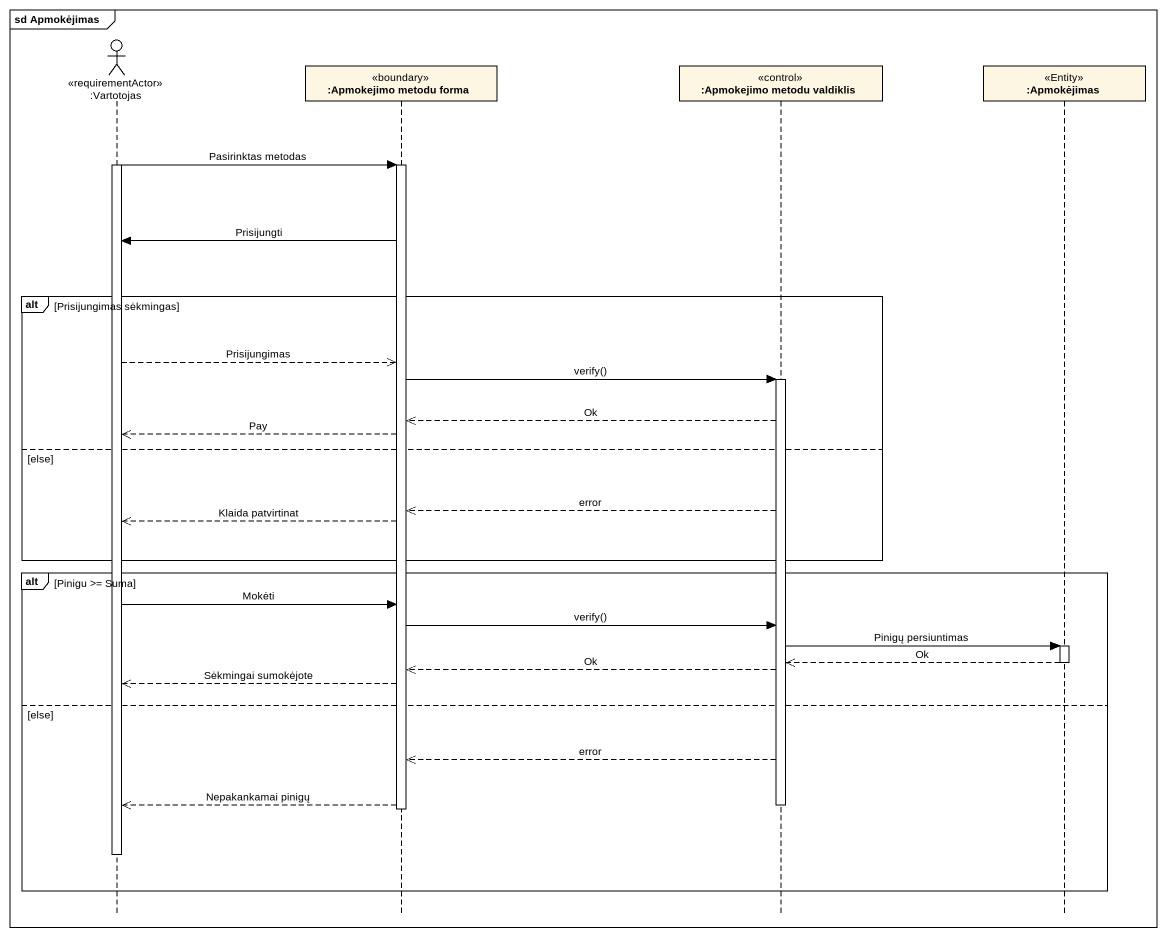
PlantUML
@startuml
mainframe sd Apmokėjimas
hide footbox
actor ":Vartotojas" as Vartotojas <<requirementActor>>
participant ":Apmokejimo metodu forma" as Apmokejimo_metodu_forma <<boundary>>
participant ":Apmokejimo metodu valdiklis" as Apmokejimo_metodu_valdiklis <<control>>
participant ":Apmokėjimas" as Apmokėjimas <<Entity>>

activate Vartotojas
Vartotojas -> Apmokejimo_metodu_forma : Pasirinktas metodas
activate Apmokejimo_metodu_forma
Apmokejimo_metodu_forma -> Vartotojas : Prisijungti
alt Prisijungimas sėkmingas
  Vartotojas -->> Apmokejimo_metodu_forma : Prisijungimas
  Apmokejimo_metodu_forma -> Apmokejimo_metodu_valdiklis : verify()
  activate Apmokejimo_metodu_valdiklis
  Apmokejimo_metodu_valdiklis -->> Apmokejimo_metodu_forma : Ok
  Apmokejimo_metodu_forma -->> Vartotojas : Pay
else else
  Apmokejimo_metodu_valdiklis -->> Apmokejimo_metodu_forma : error
  Apmokejimo_metodu_forma -->> Vartotojas : Klaida patvirtinat
end
alt Pinigu >= Suma
  Vartotojas -> Apmokejimo_metodu_forma : Mokėti
  Apmokejimo_metodu_forma -> Apmokejimo_metodu_valdiklis : verify()
  Apmokejimo_metodu_valdiklis -> Apmokėjimas : Pinigų persiuntimas
  activate Apmokėjimas
  Apmokėjimas -->> Apmokejimo_metodu_valdiklis : Ok
  deactivate Apmokėjimas
  Apmokejimo_metodu_valdiklis -->> Apmokejimo_metodu_forma : Ok
  Apmokejimo_metodu_forma -->> Vartotojas : Sėkmingai sumokėjote
else else
  Apmokejimo_metodu_valdiklis -->> Apmokejimo_metodu_forma : error
  Apmokejimo_metodu_forma -->> Vartotojas : Nepakankamai pinigų
  deactivate Apmokejimo_metodu_valdiklis
  deactivate Apmokejimo_metodu_forma
  deactivate Vartotojas
end
@enduml
